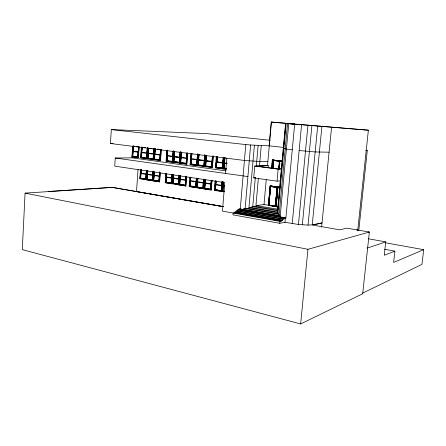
<?xml version="1.0" encoding="UTF-8"?>
<svg xmlns="http://www.w3.org/2000/svg" width="446" height="446" viewBox="0 0 446 446"><rect width="100%" height="100%" fill="white"/><g stroke="black" fill="none" stroke-linecap="round" stroke-linejoin="round"><path stroke-width="0.67" d="M223.357 206.688L112.537 187.431L25.071 193.118L22.3 249.643L300.643 323.952L362.693 293.741L369.36 232.054L346.793 228.135L339.83 229.857L312.679 225.068L322.023 222.95L312.239 224.879L308.035 225.107L298.458 224.466L284.972 222.314L279.781 223.301L232.99 214.883L233.147 213.032L234.641 212.82L281.342 221.121L281.409 220.396L282.625 220.173L282.714 219.22L284.074 218.975L284.163 218.016L285.395 217.799L284.972 222.314M267.895 161.313L259.851 161.502L244.43 160.465L110.441 143.506L111.316 129.596L206.225 133.571L270.27 140.295M112.537 187.431L223.329 206.554M226.027 170.902L132.061 157.834L115.252 158.012L114.734 166.129L224.795 182.609L222.437 211.125L279.96 221.372L281.342 221.121M139.224 146.89L138.288 157.633L131.955 156.758L132.663 146.087M132.061 157.834L132.239 155.163M132.434 152.9L132.741 148.089M133.304 146.043L132.618 156.273L138.02 157.003L137.797 157.265L132.479 156.535L133.181 146.037L134.72 146.21M132.479 156.535L133.387 146.043M132.802 156.128L133.443 146.227L134.72 146.388M137.797 157.265L138.511 146.712M137.792 156.814L138.461 148.189M138.634 146.712L138.02 157.003M138.21 154.26L138.489 150.146M138.288 157.633L139.013 146.89M222.944 206.587L136.526 191.579L138.026 169.508M136.9 191.668L136.526 191.579M161.279 149.616L160.493 160.593L140.618 157.917L141.354 147.152M140.919 156.574L141.192 152.538M141.376 149.845L141.56 147.158M146.94 156.094L146.572 158.436L141.153 157.694L141.878 147.102M160.287 172.992L159.651 181.856L139.849 178.768L140.49 169.408M147.431 147.788L146.712 158.174L141.293 157.432L142.001 147.108M141.153 157.694L142.084 147.108M140.289 175.417L139.849 178.768M140.468 172.741L140.696 169.402M147.342 147.944L146.561 157.984L141.46 157.282L142.229 147.297M141.131 169.396L140.523 178.288L146.004 179.147L145.781 179.415L140.384 178.556L140.969 170.004M140.384 178.556L141.215 169.396M146.355 170.851L145.859 178.952L140.691 178.149L141.304 169.463M146.572 158.436L147.308 147.788M147.13 153.329L147.42 149.176M147.821 147.972L147.331 158.782M147.124 158.787L147.871 147.949M145.781 179.415L146.455 170.305M147.559 154.74L147.654 153.391M146.494 170.896L146.004 179.147M147.615 154.723L147.704 153.368M146.243 175.707L146.528 171.582M148.479 148.596L147.804 158.297L153.379 159.049L153.156 159.317L147.665 158.559L148.356 148.568M146.929 170.372L146.277 179.794L159.651 181.856M146.333 179.777L146.985 170.355M147.665 158.559L148.674 148.094M147.994 158.146L148.758 148.094M152.761 177.391L152.342 180.435L146.873 179.56L147.514 170.294M153.117 171.164L152.482 180.167L147.013 179.298L147.632 170.344M146.873 179.56L147.788 170.411L147.202 179.153L152.42 179.967L153.028 171.258M153.156 159.317L153.909 148.596M153.145 158.854L153.859 148.747M153.296 159.049L154.032 148.596M154.433 148.774L153.87 159.685M152.342 180.435L152.972 171.18M152.956 174.62L153.201 171.158M155.085 148.73L154.349 159.194L159.997 159.958L159.774 160.225L154.21 159.462L154.963 148.73M153.513 171.331L153.05 180.803M154.21 159.462L155.169 148.73M160.577 149.583L159.846 159.763L154.522 159.044L155.236 148.919M154.115 172.011L153.53 180.335L159.161 181.21L158.938 181.483L153.391 180.602L154.004 171.939M153.391 180.602L154.199 172.011M159.579 172.167L158.927 181.015L153.703 180.19L154.299 172.017M154.355 172.139L153.703 180.19M159.774 160.225L160.543 149.432M159.913 159.958L160.75 149.432M161.073 149.616L160.493 160.593M158.938 181.483L159.607 172.1M159.077 181.215L159.729 172.067M159.205 180.558L159.439 177.291M159.623 174.676L159.813 172.061M159.445 181.868L160.081 173.003M173.182 162.21L166.057 161.29L166.86 150.246M166.313 160.599L166.614 156.457M166.765 154.388L167.01 150.938M167.534 150.196L166.765 160.794L172.557 161.575L172.334 161.848L166.62 161.062L167.412 150.196M172.295 183.746L165.193 182.687L165.845 173.767M166.62 161.062L167.612 150.196M165.449 181.99L165.7 178.562M165.895 175.819L166.046 173.762M166.938 160.644L167.707 150.391L166.938 160.644L172.318 161.38M171.911 179.788L171.448 183.378L165.756 182.47L166.397 173.7M171.665 183.094L165.895 182.197L166.52 173.645M165.756 182.47L166.603 173.639M172.117 174.709L171.515 182.899L166.074 182.052L166.698 173.778M166.748 173.901L166.074 182.052M172.334 161.848L173.137 150.915M172.474 161.575L173.254 150.915M172.602 160.906L172.847 157.577M172.998 155.582L173.288 151.584M172.858 162.227L173.633 151.724M171.448 183.378L172.095 174.553M172.981 162.216L173.756 151.712M173.316 158.748L173.472 156.663M173.778 152.493L173.879 151.105M171.587 183.1L172.217 174.498M173.438 158.737L173.594 156.652M173.901 152.482L174.001 151.094M172.106 177.14L172.301 174.498M171.972 183.769L172.635 174.787M174.431 151.712L173.695 161.714L179.565 162.506L179.348 162.779L173.555 161.987L174.308 151.729M172.089 183.758L172.753 174.782M174.514 151.712L173.555 161.987M172.429 180.301L172.58 178.233M180.106 151.93L179.409 162.305L173.873 161.564L174.654 151.239M172.546 180.295L172.702 178.222M174.715 151.239L173.873 161.564M173.438 174.654L172.803 183.267L178.651 184.176L178.433 184.46L172.663 183.54L173.316 174.709M173.522 174.648L172.663 183.54M172.981 183.122L178.495 183.975L172.981 183.122L173.617 174.787M173.065 183.116L173.672 174.91M179.348 162.779L180.167 151.774M180.368 151.774L179.482 162.506L173.695 161.714M187.744 153.474L186.735 164.128L179.738 163.169L180.53 152.588M179.877 163.164L180.669 152.588L180.58 154.572M178.417 183.981L179.063 175.607M180.134 160.521L180.385 157.215M178.433 184.46L179.097 175.579M172.803 183.267L178.567 184.181L179.22 175.523M178.801 182.18L179.052 178.846M186.668 160.086L186.194 163.743L180.318 162.935L181.093 152.604M186.696 176.705L185.792 185.976L178.824 184.861L179.509 175.668M187.103 153.335L186.328 163.465L180.457 162.662L181.21 152.588M180.318 162.935L181.293 152.588M178.963 184.856L179.654 175.657M187.047 152.816L186.172 163.264L180.641 162.511L181.438 152.114M181.5 152.114L180.641 162.511M180.273 175.691L179.537 184.371L185.469 185.291L185.252 185.575L179.398 184.644L180.067 175.752M185.893 176.661L185.313 185.09L179.721 184.22L180.401 175.183M179.738 184.22L180.368 175.83M186.194 163.743L187.036 152.66M186.824 158.062L187.08 154.684M186.735 164.128L187.543 153.474M185.252 185.575L185.999 176.092M185.391 185.296L186.054 176.571M185.519 184.622L185.776 181.266M185.932 179.253L186.133 176.571M185.792 185.976L186.495 176.716M198.052 154.79L197.26 165.589L190.113 164.607L190.933 153.915M190.414 163.264L190.671 159.924M190.827 157.923L191.133 153.915M191.708 153.915L190.849 164.095L196.926 164.914L196.708 165.193L190.71 164.373L191.512 153.892M204.391 179.342L203.448 188.781L189.16 186.528L189.873 177.235M197.584 154.149L196.686 164.713L191.033 163.938L191.841 153.435M189.511 184.521L189.767 181.204M189.968 178.551L190.068 177.224M191.055 163.938L191.919 153.435M190.559 177.263L189.89 186.027L195.945 186.974L195.727 187.259L189.751 186.311L190.442 177.318M189.751 186.311L190.643 177.257M196.385 178.249L195.705 186.774L190.074 185.876L190.743 177.402M190.804 177.397L190.074 185.876M196.708 165.193L197.578 153.993M197.695 153.993L196.926 164.914M197.087 162.868L197.349 159.456M197.511 157.405L197.773 153.993M195.727 187.259L196.441 178.099M196.552 178.16L195.945 186.974M196.207 183.579L196.474 180.19M198.754 154.79L197.957 165.042L204.123 165.873L203.906 166.152L197.818 165.321L198.643 154.768M196.959 178.272L196.43 187.61M197.004 178.305L196.474 187.649M197.818 165.321L198.838 154.79M204.798 155.03L203.878 165.667L198.147 164.886L198.988 154.305M199.05 154.305L198.147 164.886M197.656 178.3L196.97 187.125L203.108 188.084L202.891 188.374L196.831 187.409L197.55 178.233M196.831 187.409L197.74 178.294M203.543 179.298L202.869 187.883L197.16 186.974L197.846 178.439M197.907 178.433L197.16 186.974M203.906 166.152L204.792 154.874M204.039 165.873L204.909 154.874M204.229 164.496L204.502 161.062M204.664 158.999L204.937 155.559M205.322 155.71L204.463 166.548L205.517 155.704M202.891 188.374L203.621 179.147M203.733 179.214L203.108 188.084M203.326 185.352L203.593 181.935M213.288 156.005L212.357 167.601L204.809 166.598L205.662 155.754M205.11 165.237L205.377 161.848M205.589 159.138L205.807 156.429M203.448 188.781L204.196 179.359M212.09 163.459L211.594 167.211L205.416 166.364L206.258 155.732M212.079 180.496L211.12 190.002L203.794 188.831L204.541 179.409M212.564 156.54L211.733 166.927L205.556 166.079L206.453 155.754M204.251 185.452L204.469 182.76M204.625 180.742L204.736 179.398M211.594 167.211L212.502 156.005L211.566 166.72L205.745 165.923L206.671 155.269M205.322 179.431L204.536 188.329L210.768 189.299L210.551 189.595L204.402 188.613L205.132 179.376M205.411 179.582L204.731 188.179L210.523 189.098L211.237 180.452M205.495 179.571L204.809 188.173M212.257 161.385L212.536 157.923M213.093 156.005L212.357 167.601M210.551 189.595L211.298 180.301M211.41 180.362L210.768 189.299M210.936 187.236L211.153 184.482M211.32 182.42L211.488 180.357M211.12 190.002L211.883 180.513M226.194 169.402L215.44 167.952L216.327 156.998M215.803 165.895L216.076 162.472M216.243 160.415L216.522 156.998M222.805 165.656L222.376 168.582L216.065 167.718L216.934 156.975M224.015 191.875L214.387 190.414L215.156 180.898M216.204 167.434L222.587 168.293L216.204 167.434L217.051 156.959M217.13 156.959L216.065 167.718M214.743 188.363L214.387 190.414M214.905 186.322L215.184 182.921M223.251 157.934L222.42 168.081L216.399 167.272L217.291 156.507M216.399 167.272L217.353 156.507M215.87 180.925L215.145 189.907L221.5 190.899L221.288 191.195L215.005 190.197L215.764 180.864M215.892 181.611L215.005 190.197M215.34 189.756L221.333 190.687L215.34 189.756L216.065 181.07M215.418 189.745L216.12 181.065M222.376 168.582L223.262 157.778M222.509 168.293L223.374 157.756M222.967 163.682L223.234 160.393M223.859 157.951L223.206 168.956M221.255 190.693L221.991 181.957M223.017 168.962L223.925 157.929M221.288 191.195L222.058 181.806M223.429 165.533L223.312 166.91L223.491 165.511M223.769 161.396L223.881 160.019M222.175 181.751L221.422 190.905L215.145 189.907M223.831 161.374L223.942 159.997M221.606 189.589L221.879 186.322M222.091 183.707L222.253 181.745M226.211 169.079L223.652 168.727L224.539 157.906M222.654 182.024L222.058 191.59M226.423 168.789L223.786 168.437L224.656 157.89M222.716 182.001L222.119 191.574M223.652 168.727L224.734 157.89M222.448 186.802L222.565 185.43M224.879 157.438L223.987 168.281L226.663 168.649M224.957 157.438L224.065 168.276M223.836 191.568L222.56 191.367L223.335 181.968M224.048 191.273L222.693 191.078L223.53 181.907M224.305 191.128L222.894 190.921L223.691 182.169M225.537 173.65L226.808 158.235M234.641 212.82L234.696 212.129L236.012 211.939L282.625 220.173M236.012 211.939L236.09 211.025L237.556 210.819L284.074 218.975M237.556 210.819L237.634 209.899L238.961 209.715L285.892 217.882L294.655 124.239M238.961 209.715L239.156 208.923L243.85 209.453L279.068 215.513L280.205 216.076L239.028 208.94M240.26 209.118L245.791 144.576L111.316 129.596M243.85 209.453L243.945 208.354L248.862 208.695L277.825 213.656L279.174 214.381L243.945 208.354M245.144 208.466L250.63 145L269.278 145.853M248.862 208.695L254.387 145.296M280.294 180.903L277.044 181.154L253.718 177.848L254.75 166.046L267.505 165.605L268.275 165.706L268.091 167.763M277.825 213.656L277.919 212.625L248.952 207.685L251.929 207.702L252.029 206.565L256.221 206.537L277.836 210.172M252.765 206.565L255.29 177.792M256.311 166.146L258.123 145.524M255.865 206.582L258.368 178.238M259.46 165.884L261.245 145.714M256.221 206.537L256.305 205.584L264.015 204.547L278.36 206.877M357.748 230.392L368.374 130.193L271.252 122.048L269.122 145.831L283.494 147.414M264.015 204.547L266.234 179.783M267.505 165.605L271.413 122.059M271.608 168.32L272.311 160.019L273.51 160.019M271.692 168.332L272.473 160.042M268.431 205.483L270.17 185.932M268.475 205.483L270.243 185.937M268.676 205.455L270.493 185.898L270.198 185.971M270.527 185.904L268.793 205.545L270.56 186.027M268.849 205.534L270.516 186.004M270.778 186.004L268.748 205.517M270.817 185.898L280.177 187.27M273.303 160.086L272.562 168.393L273.409 160.008L282.246 161.112M272.735 168.365L273.443 159.991M272.852 168.376L273.052 165.979M273.292 163.548L273.487 161.184M273.56 160.382L273.582 160.097M272.913 168.376L273.169 165.979M273.604 161.179L273.353 163.543L273.604 161.474M273.666 160.493L273.705 160.092L272.941 160.058M272.963 168.376L273.169 166.302M277.044 181.154L278.148 169.101L281.393 168.956M278.566 168.934L279.363 160.917M275.968 206.615L277.791 186.969L277.044 186.974L275.227 206.609L275.595 206.565M268.921 205.065L275.455 206.258L277.111 186.974M275.634 205.249L275.923 201.837M276.13 199.836L276.358 197.099M276.855 191.685L276.565 195.097L276.927 191.685M272.601 167.975L273.309 160.387L279.302 161.218L273.409 160.499M275.321 206.598L275.84 201.28M275.661 205.249L275.974 201.865M276.158 199.836L276.409 197.126M279.681 161.352L279.714 160.973L278.94 168.984L279.664 160.945L280.094 160.956L280.027 161.357L280.032 160.967M279.029 168.973L279.843 160.906L279.837 161.29M279.53 165.505L279.72 163.431M277.641 187.008L275.812 206.632L277.696 186.98M279.597 164.959L279.781 163.621M279.648 165.499L279.837 163.426M280.183 161.296L280.222 160.895L279.815 160.9M276.085 206.598L277.93 186.98M276.169 206.593L277.981 186.98L277.395 187.03M277.434 211.962L285.585 123.391L294.566 124.099L271.252 122.048M277.919 212.625L277.551 210.651M277.613 212.095L285.78 123.419M277.869 213.745L286.193 123.47L285.585 123.391M279.068 215.513L287.564 123.603M280.133 216.884L288.757 123.715L368.374 130.193M279.781 223.301L279.96 221.372M275.567 204.887L275.884 201.531M276.007 200.193L276.325 196.837M276.514 194.824L276.765 192.137M276.955 190.124L277.161 187.437M278.917 169.24L279.67 161.246L282.368 161.619M277.875 187.314L275.979 206.102L278.165 206.442M292.214 223.602L301.574 124.847M298.458 224.466L307.952 125.404M302.31 224.901L311.877 125.744M308.035 225.107L317.675 126.229M300.643 323.952L307.946 249.308L369.36 232.054M312.239 224.879L321.895 126.575M275.979 199.897L276.319 196.441M276.453 195.053L276.726 192.287M276.933 190.208L277.206 187.443L270.599 186.35L268.86 205.021L275.444 206.23M321.611 227.075L331.568 127.333M358.796 230.365L367.287 150.475L365.898 150.33M368.374 232.377L368.446 231.747M368.597 238.816L385.734 241.894L384.251 255.251L394.9 251.176L393.628 262.432L423.7 249.676L421.972 264.361L362.403 293.228M222.56 191.367L222.693 191.078M204.402 188.613L204.536 188.329M205.416 166.364L205.556 166.079M179.398 184.644L179.537 184.371M190.71 164.373L190.849 164.095M285.329 218.495L285.892 217.882M367.32 248.06L385.734 241.894M275.539 206.598L277.362 186.952L275.595 206.671L276.18 206.587M276.135 206.275L277.986 206.598M269.016 205.193L277.1 206.632M268.358 205.405L278.404 207.106M269.044 205.338L268.375 205.433L270.131 185.915L270.889 185.882M277.178 187.303L270.722 186.333M276.999 187.448L270.599 186.489M277.752 187.471L279.804 187.749M277.022 186.974L277.607 186.924M270.767 186.473L277.239 187.426M203.794 188.831L211.315 189.985M223.323 185.965L224.656 186.166M221.695 185.324L215.792 184.41M221.662 185.742L215.758 184.828M223.357 185.542L224.689 185.748M189.16 186.528L203.644 188.764M210.919 184.198L205.138 183.3M210.952 183.78L205.171 182.888M203.253 183.016L197.556 182.135M178.824 184.861L179.164 184.839M203.281 182.604L197.589 181.723M48.224 191.485L112.543 187.32M196.078 181.94L190.464 181.07M196.112 181.533L190.492 180.663M253.718 177.848L255.736 177.72M165.193 182.687L185.988 185.96M185.597 180.312L180.1 179.465M185.625 179.905L180.128 179.058M178.768 179.236L173.349 178.394M171.81 177.787L166.464 176.962M171.777 178.188L166.436 177.363M159.289 175.964L154.076 175.161M159.255 176.36L154.048 175.557M152.688 174.949L147.548 174.157M152.66 175.345L147.52 174.548M146.093 174.358L141.025 173.578M281.415 168.822L277.981 168.973L256.16 166.129L268.275 165.706M146.121 173.968L141.053 173.187M190.113 164.607L204.658 166.542M224.433 162.862L227.114 163.219M222.749 163.102L216.817 162.316M224.394 163.286L227.098 163.643M179.738 163.169L180.078 163.158M279.302 160.917L279.72 160.906M280.188 160.95L280.606 160.939L272.891 160.019M280.105 161.173L279.748 161.24L282.424 161.575M279.77 161.363L282.413 161.686M273.588 160.37L279.937 161.19M211.995 161.368L206.186 160.599M273.353 160.114L273.671 160.108M204.296 160.354L198.576 159.601M166.057 161.29L186.93 164.122M197.06 159.852L191.423 159.105M197.093 159.439L191.457 158.692M186.54 158.453L181.02 157.722M148.061 158.146L153.234 158.854M186.567 158.046L181.048 157.315M179.716 157.126L174.275 156.407M172.697 156.228L167.334 155.52M131.955 156.758L138.494 157.628M172.669 156.63L167.3 155.922M132.869 156.128L137.881 156.814M160.125 154.678L154.896 153.987M160.097 155.074L154.868 154.383M153.502 153.803L148.345 153.123M153.474 154.199L148.317 153.519M146.912 152.967L141.822 152.292M146.885 153.357L141.795 152.683M138.104 152.231L133.109 151.568M133.114 151.183L138.149 151.841M329.087 152.192L315.171 151.947L299.138 150.531M365.904 150.464L367.287 150.475M110.441 143.506L113.212 143.551M245.791 144.576L250.63 145M247.904 176.571L115.252 158.012M286.193 123.47L288.757 123.715M292.269 149.767L286.404 149.115L283.294 148.289M279.681 160.911L282.05 161.196M272.311 160.019L282.524 161.307M143.913 147.358L145.48 147.531M150.057 148.256L151.997 148.501M157.293 149.17L159.261 149.421M135.958 146.544L137.925 146.784M142.781 147.375L145.424 147.698M149.973 148.256L151.935 148.501M157.204 149.17L159.194 149.421M254.75 166.046L278.148 169.101M216.477 167.272L222.42 168.081M279.926 187.27L270.131 185.915L280.188 187.431M279.887 187.744L277.763 187.337L279.837 187.604M268.849 205.076L275.528 206.102M278.092 206.598L275.974 206.152L278.137 206.498M275.55 206.565L278.12 206.911M277.752 187.326L279.809 187.671M256.305 205.584L277.925 209.202M252.029 206.565L277.702 210.897M251.929 207.702L277.59 212.067M237.634 209.899L284.163 218.016M236.09 211.025L282.714 219.22M234.696 212.129L281.409 220.396M356.7 229.835L357.753 230.025M385.383 242.763L423.7 249.676M384.653 249.269L394.9 251.176M25.071 193.118L307.946 249.308M272.935 160.019L272.194 168.343L272.974 160.025M178.818 178.829L173.36 177.999L178.818 178.829M222.799 162.679L216.834 161.898L222.799 162.679M211.978 161.786L206.136 161.017L211.978 161.786M204.285 160.772L198.526 160.014L204.285 160.772M174.241 156.808L179.705 157.527L174.241 156.808"/></g></svg>
